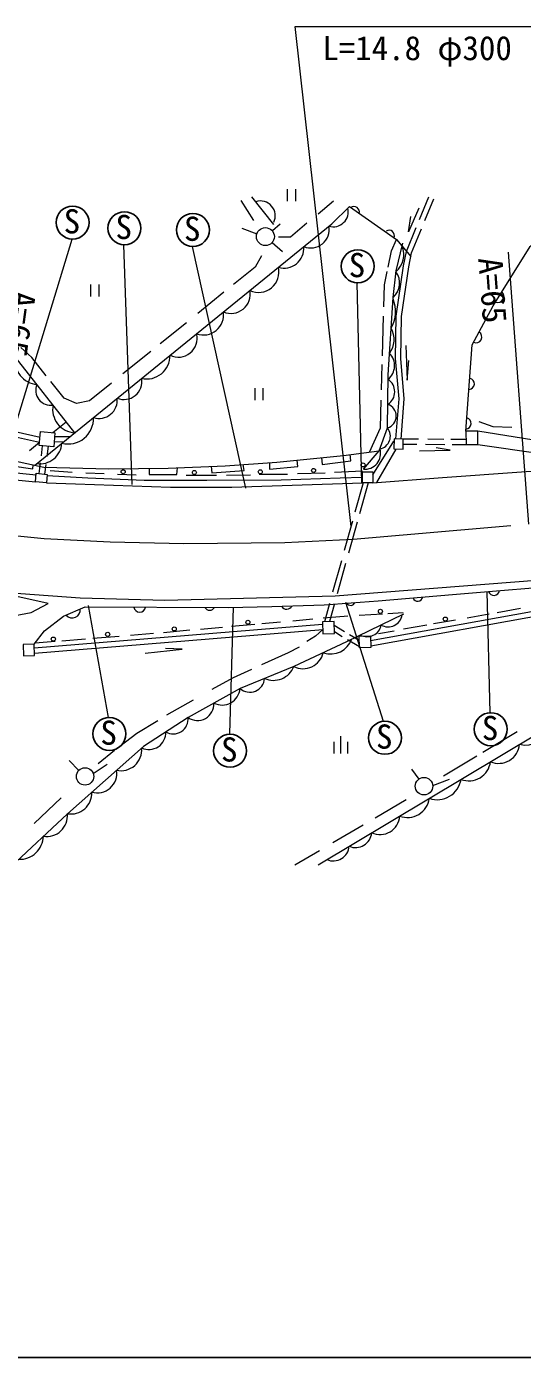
# Model space of a CAD drawing. Units: millimetres, scale not verified. Extents: x 40000 to 680000, y 20000 to 380000.
# Drawn here: x 111714 to 149285, y 205000 to 305792 of the extents above; entities that cross this region are included whole.
import ezdxf
from ezdxf.enums import TextEntityAlignment as Align

# ---------------------------------------------------------------- set-up
doc = ezdxf.new("R2010")
doc.units = ezdxf.units.MM
doc.header["$LTSCALE"] = 1000
doc.linetypes.add('CHAIN', pattern=[18.5, 12, -1.5, 3.5, -1.5])
for name, color, linetype, lineweight in [('M-BGD', 7, 'Continuous', 13), ('M-BMK', 2, 'CHAIN', 25), ('M-STR-HTXT', 7, 'Continuous', 13), ('M-TTL-BAND', 7, 'Continuous', 25)]:
    doc.layers.add(name, color=color, linetype=linetype, lineweight=lineweight)
doc.styles.add('ＭＳ ゴシック', font='')
doc.styles.get('ＭＳ ゴシック').set_extended_font_data('MS Gothic')

msp = doc.modelspace()

# ---------------------------------------------------------------- linework, layer by layer
at = {"layer": 'M-BGD'}
for p, q in [((131462, 293473), (131462, 292576)), ((132085, 293473), (132085, 292576)), ((127950, 292612), (128904, 291112)), ((130438, 290816), (128783, 292905)), ((134980, 292569), (133817, 291587)), ((141497, 291180), (142205, 292900)), ((141903, 291115), (142575, 292748)), ((128034, 290537), (129166, 290109)), ((130922, 290817), (130336, 290313)), ((109606, 271515), (115160, 289701)), ((130316, 289433), (131105, 288756)), ((119708, 271123), (119087, 289272)), ((128339, 270835), (124278, 289139)), ((149770, 268116), (148224, 288697)), ((116558, 286255), (116558, 285358)), ((117181, 286255), (117181, 285358)), ((137110, 271220), (136762, 286388)), ((126671, 285668), (124697, 284075)), ((123820, 283368), (121837, 281767)), ((138676, 280869), (138760, 283854)), ((121124, 281191), (119008, 279484)), ((138603, 278288), (138658, 280212)), ((129002, 278401), (129002, 277503)), ((129625, 278401), (129625, 277503)), ((97413, 277755), (112698, 274306)), ((97514, 278142), (112732, 274708)), ((113711, 275047), (114723, 275849)), ((111944, 273683), (112698, 274306)), ((113804, 274359), (114520, 274349)), ((113837, 274747), (115013, 274749)), ((137955, 271853), (139552, 274394)), ((141424, 274544), (140234, 274553)), ((140252, 274168), (141280, 274160)), ((141944, 274155), (143397, 274143)), ((143327, 274529), (142125, 274539)), ((145013, 274517), (143865, 274525)), ((112904, 274046), (112811, 273281)), ((113356, 274007), (113256, 273244)), ((138264, 271253), (139727, 273798)), ((143961, 274139), (145015, 274130)), ((112747, 272749), (112649, 271939)), ((113174, 272624), (113078, 271900)), ((113490, 272179), (115163, 272039)), ((135048, 272053), (137157, 272139)), ((113226, 271244), (115427, 271159)), ((116201, 271983), (117593, 271946)), ((118593, 271899), (120014, 271843)), ((123795, 271819), (126113, 271819)), ((126861, 271829), (128674, 271838)), ((129347, 271885), (131496, 271903)), ((132235, 271941), (134328, 271997)), ((137220, 271229), (136599, 269008)), ((137592, 271229), (136940, 268897)), ((136412, 268339), (135790, 266114)), ((136760, 268254), (136106, 265914)), ((135573, 265339), (134905, 262949)), ((135889, 265137), (135245, 262835)), ((137775, 259286), (161769, 263621)), ((137788, 258901), (161793, 263238)), ((134667, 262098), (134281, 260719)), ((135869, 262194), (138734, 253196)), ((146588, 263003), (146810, 253817)), ((116387, 261952), (117903, 253470)), ((127377, 261819), (127081, 252220)), ((135011, 261998), (134656, 260729)), ((136906, 261215), (138684, 261328)), ((139078, 261353), (140259, 261429)), ((145095, 261022), (146777, 261320)), ((147375, 261426), (149144, 261740)), ((112299, 258746), (134146, 260523)), ((112308, 258344), (134157, 260121)), ((122093, 259915), (124079, 260093)), ((124888, 260166), (126555, 260315)), ((127239, 260377), (129009, 260535)), ((129550, 260584), (130954, 260710)), ((131879, 260793), (133396, 260929)), ((135020, 260463), (135814, 259989)), ((140281, 260168), (142042, 260480)), ((142559, 260572), (144217, 260866)), ((112372, 259116), (113888, 259240)), ((114380, 259280), (116187, 259428)), ((116722, 259472), (118721, 259636)), ((119586, 259706), (121334, 259850)), ((135034, 259969), (135638, 259609)), ((136043, 259367), (136940, 258832)), ((136194, 259762), (136921, 259329)), ((138392, 259833), (139569, 260041)), ((124345, 254778), (122317, 253647)), ((135514, 250732), (135514, 252054)), ((148882, 252375), (146283, 250809)), ((135003, 251630), (135003, 250732)), ((136025, 251630), (136025, 250732)), ((114931, 250199), (115664, 249451)), ((118362, 250965), (117128, 249962)), ((145835, 250539), (143310, 249019)), ((116760, 249229), (117822, 249931)), ((140877, 249552), (141427, 248786)), ((142489, 248321), (143765, 248795)), ((114333, 247381), (112296, 245428)), ((140484, 247225), (138121, 245843)), ((137216, 245314), (134928, 243976)), ((133905, 243378), (132044, 242290))]:
    msp.add_line(p, q, dxfattribs=at)
for points in [[(145009, 275158), (145487, 281692), (147079, 284650), (149876, 289129), (152294, 291527), (153871, 291443), (160411, 287931), (165732, 296153)], [(112322, 272563), (134840, 290855), (136171, 292173)], [(136171, 292173), (139755, 289657), (140832, 288379)], [(141426, 292043), (140665, 290248), (140821, 291420)], [(132961, 290914), (131714, 289849), (130802, 289849)], [(139705, 274566), (139936, 277608), (139665, 280646), (139717, 283868), (140278, 287667), (140503, 288769), (141244, 290566)], [(140104, 274535), (140338, 277611), (140066, 280660), (140116, 283835), (140672, 287598), (140888, 288651), (141641, 290479)], [(137241, 272274), (138442, 273665), (139073, 275392), (139110, 279429), (139488, 285268), (139712, 287301), (140231, 289390)], [(139101, 287569), (139355, 288809), (139755, 289657)], [(129508, 288426), (129045, 287585), (127404, 286260)], [(138780, 284562), (138827, 286232), (139034, 287243)], [(77385, 282871), (87253, 279058), (92615, 277376), (101301, 274957), (113014, 272413)], [(76135, 281312), (79417, 280026), (83857, 278391), (92381, 275727), (98208, 274115), (102597, 273222), (107962, 272344), (110183, 272060), (112432, 271845)], [(113201, 279350), (112099, 280722), (111271, 281495)], [(140443, 281634), (140555, 279026), (140686, 280498)], [(115363, 275033), (110852, 280775), (105306, 276384)], [(118149, 278791), (116490, 277452), (115491, 277245), (114566, 277652), (113546, 278921)], [(137703, 273570), (138522, 275399), (138581, 277504)], [(145918, 274136), (150655, 273448), (150772, 274367), (145912, 275164)], [(145983, 275871), (147049, 275516), (148479, 275450)], [(113014, 272413), (117940, 272300), (122447, 272349), (126765, 272532), (130672, 272803), (135728, 273317), (138442, 273665)], [(134065, 273148), (134102, 272624), (136289, 272904), (136233, 273381)], [(141485, 273674), (143812, 273721), (142756, 273898)], [(110731, 272909), (110611, 272529), (112191, 272286), (112221, 272585)], [(121010, 272334), (121000, 271866), (123103, 271875), (123159, 272379)], [(125689, 272486), (125746, 272007), (128195, 272175), (128126, 272626)], [(130113, 272764), (130111, 272269), (132270, 272465), (132217, 272960)], [(137955, 271229), (143226, 271636), (149227, 272071), (152480, 272309)], [(107892, 271837), (110125, 271544), (112384, 271321)], [(113275, 271784), (116344, 271618), (120634, 271450), (125373, 271436), (130995, 271478), (135486, 271618), (137157, 271677)], [(115427, 271159), (122624, 270905), (127260, 270905), (137157, 271229)], [(135093, 262678), (158099, 264471), (168166, 265626), (174068, 266635), (179565, 267694), (184185, 268760), (188713, 270047), (195112, 272103)], [(133817, 242312), (169827, 263849), (171563, 265363)], [(112293, 259014), (113072, 260021), (114502, 261128), (116162, 261854), (126994, 261790), (130296, 261874), (134263, 262007), (138343, 262302), (143993, 262778), (153704, 263579), (161737, 264140)], [(110093, 262947), (111278, 262862), (115766, 262523), (122200, 262354), (135093, 262678)], [(110855, 261202), (112071, 261429), (113346, 262102), (110967, 262626)], [(140270, 261279), (135954, 259204), (131966, 257317), (127886, 255663), (123946, 253462), (120568, 251275), (114802, 246181), (110540, 242185)], [(134196, 261001), (135766, 261142), (136058, 261160)], [(134157, 260121), (133605, 259623), (132941, 259230)], [(120700, 258342), (123504, 258641), (122233, 258688)], [(132371, 258791), (131530, 258371), (129521, 257464)], [(128753, 257092), (127379, 256469), (125759, 255585)], [(121653, 253217), (120064, 252264), (118783, 251259)]]:
    msp.add_lwpolyline(points, dxfattribs=at)
for points in [[(145009, 275158), (145015, 274130), (145918, 274136), (145912, 275164)], [(112768, 275127), (113862, 275034), (113771, 273972), (112678, 274065)], [(139557, 274569), (139538, 273803), (140242, 273786), (140261, 274552)], [(113226, 271244), (112384, 271321), (112443, 271958), (113284, 271881)], [(137955, 272068), (137955, 271229), (137157, 271229), (137157, 272068)], [(134140, 260715), (134165, 259805), (135037, 259829), (135012, 260739)], [(136911, 259623), (137762, 259652), (137793, 258763), (136941, 258733)], [(111452, 258996), (111471, 258142), (112312, 258160), (112293, 259014)]]:
    msp.add_lwpolyline(points, close=True, dxfattribs=at)
at = {"layer": 'M-BGD', "lineweight": 25}
for centre in [(115202, 290951), (119129, 290522), (124320, 290388), (136804, 287637), (117987, 252223), (138872, 251927), (146889, 252578), (127128, 250951)]:
    msp.add_circle(centre, 1250, dxfattribs=at)
at = {"layer": 'M-BGD'}
for centre, radius in [((129808, 289885), 680), ((119030, 272075), 154), ((124430, 272022), 154), ((129420, 272072), 154), ((133459, 272176), 154), ((137209, 272592), 154), ((138525, 261507), 154), ((143443, 260919), 154), ((122906, 260171), 154), ((128483, 260679), 154), ((113737, 259405), 154), ((117859, 259763), 154), ((116143, 248999), 659), ((141830, 248262), 661)]:
    msp.add_circle(centre, radius, dxfattribs=at)
for centre, radius, start, end in [((129436, 291463), 1125, 334.0312, 108.42236), ((134960, 291758), 1125, 252.81221, 15.02994), ((136505, 291734), 429, 348.02788, 121.81354), ((133236, 290440), 1413, 248.25003, 9.92928), ((139183, 289974), 400, 334.86795, 124.06218), ((131224, 288996), 1494, 253.13918, 5.04013), ((138581, 288525), 1715, 310.93231, 21.7307), ((129302, 287198), 1534, 244.28424, 13.89507), ((138515, 286368), 1469, 311.5072, 35.89916), ((127201, 285534), 1463, 247.04258, 11.13673), ((147418, 285358), 464, 248.84074, 47.19686), ((137164, 284205), 2512, 329.91713, 22.66475), ((125121, 283964), 1526, 249.78199, 8.39732), ((123209, 282186), 1428, 244.16083, 14.01848), ((137816, 282086), 1747, 323.11221, 29.46967), ((145763, 282285), 441, 246.72316, 56.72392), ((112657, 280506), 1825, 171.52275, 264.7919), ((120818, 280874), 1769, 257.27965, 0.89966), ((138295, 280109), 1306, 308.40159, 45.30159), ((113534, 278248), 1132, 157.11236, 279.20229), ((119092, 278906), 1358, 247.91587, 10.26345), ((138471, 278138), 1141, 302.81883, 56.15292), ((145230, 278729), 415, 271.31703, 80.3064), ((117206, 277502), 1383, 252.14918, 6.03013), ((138786, 276288), 941, 287.76977, 71.20199), ((115463, 276808), 1778, 169.54199, 266.77266), ((114864, 276100), 1920, 255.62424, 2.55508), ((138267, 274782), 1012, 282.74481, 37.13142), ((144963, 275738), 433, 277.50671, 74.11672), ((112720, 274347), 1670, 261.86357, 356.31574), ((137351, 273457), 1188, 264.71671, 16.51815), ((147130, 263143), 430, 198.92216, 350.50756), ((136277, 262281), 329, 206.97413, 341.28105), ((141358, 262649), 382, 198.85893, 350.78601), ((115179, 261604), 600, 219.5095, 7.71541), ((120290, 261898), 449, 188.38227, 350.93793), ((125587, 262002), 413, 209.13574, 330.18446), ((131421, 262106), 442, 207.94448, 335.90079), ((139104, 261431), 1098, 241.4482, 349.90371), ((137517, 260663), 1080, 241.88645, 349.46546), ((134759, 259994), 1714, 250.94482, 339.82585), ((132658, 258743), 1585, 244.09827, 346.53491), ((130418, 257951), 1672, 246.42343, 337.72151), ((128628, 256507), 1124, 228.66723, 355.47771), ((126524, 255772), 1366, 242.95872, 355.42711), ((124661, 254480), 1244, 234.93088, 3.45495), ((122831, 253343), 1121, 239.76064, 6.06956), ((120975, 252327), 1292, 245.12113, 2.11059), ((149510, 253186), 1806, 255.90405, 345.86468), ((118859, 251014), 1579, 257.8125, 5.10775), ((147487, 251581), 1590, 247.05814, 354.71059), ((145229, 250319), 1650, 248.78184, 352.98689), ((117077, 249223), 1470, 253.21795, 9.7023), ((142843, 249050), 1810, 250.35821, 351.41052), ((115085, 247725), 1570, 259.59822, 3.32202), ((140573, 247567), 1676, 249.36041, 352.40832), ((113236, 246028), 1574, 260.72107, 5.58371), ((138495, 246086), 1490, 245.13045, 356.63828), ((111191, 244517), 1792, 267.65336, 358.65142), ((136651, 244833), 1221, 246.3851, 355.38363), ((134952, 243818), 1215, 246.67497, 355.09376)]:
    msp.add_arc(centre, radius, start, end, dxfattribs=at)
at = {"layer": 'M-BMK', "lineweight": 13}
msp.add_lwpolyline([(74223, 277266), (78682, 275393), (88164, 272091), (97054, 269551), (99425, 268958), (107318, 267580), (113056, 267011), (118052, 266757), (123641, 266634), (131290, 266714), (136459, 266964), (149717, 268111)], dxfattribs=at)
at = {"layer": 'M-STR-HTXT'}
for p, q in [((132073, 305792), (150681, 305792)), ((136297, 267929), (132073, 305792))]:
    msp.add_line(p, q, dxfattribs=at)
at = {"layer": 'M-TTL-BAND'}
msp.add_line((40000, 205000), (579000, 205000), dxfattribs=at)

# ---------------------------------------------------------------- texts
at = {"layer": 'M-BGD', "style": 'ＭＳ ゴシック'}
for p in [(114523, 289577), (118450, 289148), (123642, 289015), (136126, 286264), (117308, 250849), (146210, 251204), (126449, 249577), (138193, 250553)]:
    msp.add_text('S', height=1833, dxfattribs=at).set_placement(p, align=Align.BOTTOM_LEFT)
for rotation, p in [(274.296, (145386, 288201)), (262.266, (110059, 285939))]:
    msp.add_text('A=65', height=1833, rotation=rotation, dxfattribs=at).set_placement(p, align=Align.BOTTOM_LEFT)
at = {"layer": 'M-STR-HTXT', "style": 'ＭＳ ゴシック'}
msp.add_text('L=14.8 φ300', height=1833, dxfattribs=at).set_placement((134122, 302701), align=Align.BOTTOM_LEFT)

doc.saveas('drawing.dxf')
